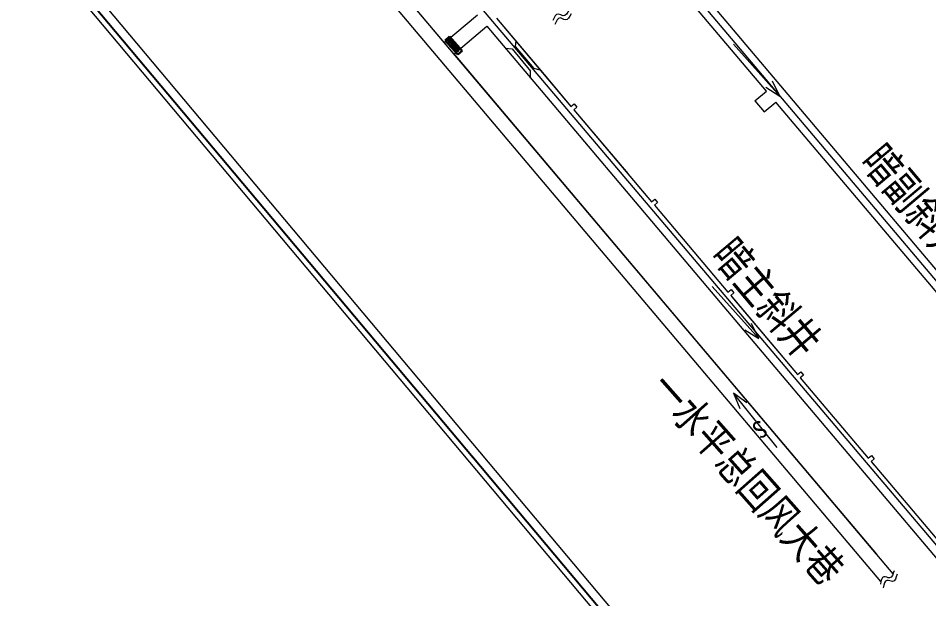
# Model space of a CAD drawing. Header units: millimetres. Extents: x 2501 to 6983, y 1724 to 12691.
# Drawn here: x 4765.7 to 5084.2, y 4064.9 to 4268 of the extents above; entities that cross this region are included whole.
import ezdxf
from ezdxf.enums import TextEntityAlignment as Align

# ---------------------------------------------------------------- set-up
doc = ezdxf.new("R2010")
doc.units = ezdxf.units.MM
for name, color, linetype in [('JMD', 6, 'Continuous'), ('文字', 7, 'Continuous'), ('通风系统', 7, 'Continuous'), ('风流', 7, 'Continuous')]:
    doc.layers.add(name, color=color, linetype=linetype)
doc.styles.get("Standard").update_dxf_attribs({"font": 'arial.ttf'})
doc.styles.add('标准', font='', dxfattribs={"width": 0.667})
doc.styles.get('标准').set_extended_font_data('SimSun')

# ---------------------------------------------------------------- blocks, each defined once
blk = doc.blocks.new('A$C26DC1665')
at = {"layer": 'JMD', "color": 5, "linetype": 'Continuous', "lineweight": 30}
for p, q in [((0, 1.41), (4.73, 4.29)), ((0.86, 0), (5.59, 2.89)), ((2.84, 3.14), (2.65, 2.52)), ((2.84, 3.14), (3.88, 2.35)), ((3.78, 3.72), (3.6, 3.1)), ((3.6, 3.1), (4.64, 2.31)), ((3.78, 3.72), (4.82, 2.93)), ((4.82, 2.93), (4.64, 2.31)), ((4.73, 4.29), (5.59, 2.89)), ((0, 1.41), (0.86, 0)), ((0.95, 1.99), (0.76, 1.37)), ((0.76, 1.37), (1.81, 0.58)), ((0.95, 1.99), (1.99, 1.2)), ((1.89, 2.56), (1.71, 1.94)), ((1.71, 1.94), (2.75, 1.15)), ((1.99, 1.2), (1.81, 0.58)), ((1.89, 2.56), (2.93, 1.77)), ((2.65, 2.52), (3.7, 1.73)), ((2.93, 1.77), (2.75, 1.15)), ((3.88, 2.35), (3.7, 1.73))]:
    blk.add_line(p, q, dxfattribs=at)
blk = doc.blocks.new('A$C03391366')
at = {"color": 0, "ltscale": 0.8}
blk.add_blockref('A$C26DC1665', (0, 0), dxfattribs=at)
blk = doc.blocks.new('12')
at = {"color": 252, "lineweight": 20, "ltscale": 0.005}
for p, q in [((421493.26, 4239484.66, 12273.3), (421027.94, 4240035.44, 12273.3)), ((421340.6, 4239673.1, 12273.3), (421317.55, 4239700.39, 12273.3)), ((421491.77, 4239494.17, 12273.3), (421317.56, 4239700.37, 12273.3)), ((421497.54, 4239487.35, 12273.3), (421317.57, 4239700.36, 12273.3)), ((421491.75, 4239494.19, 12273.3), (421343.92, 4239669.18, 12273.3))]:
    blk.add_line(p, q, dxfattribs=at)
at = {"color": 0, "lineweight": 20, "ltscale": 5}
for p, q in [((420935.58, 4240019.23, 6104.45), (421482.31, 4239368.05, 12273.3)), ((421016.72, 4239930.36, 12273.3), (421506.72, 4239346.76, 12273.3)), ((421352.08, 4239682.76, 12274.3), (421340.62, 4239673.08, 12276.85)), ((421343.94, 4239669.16, 12273.3), (421355.4, 4239678.84, 12273.3))]:
    blk.add_line(p, q, dxfattribs=at)
at = {"lineweight": 20, "ltscale": 5}
for p, q in [((421365.49, 4239673.71, 12252.42), (421365.34, 4239671.83, 12252.42)), ((421361.87, 4239671.17, 12269.85), (421364.27, 4239671.01, 12269.85)), ((421364.27, 4239671.01, 12269.85), (421370.73, 4239663.17, 12269.85)), ((421365.34, 4239671.83, 12252.42), (421371.89, 4239664.06, 12252.42)), ((421370.65, 4239660.73, 12269.85), (421370.73, 4239663.17, 12269.85)), ((421374.1, 4239663.55, 12252.42), (421371.89, 4239664.06, 12252.42))]:
    blk.add_line(p, q, dxfattribs=at)
at = {"color": 0, "linetype": 'Continuous', "lineweight": 20}
for points, knots in [([(421384.17, 4239684.61, 12273.3), (421383.58, 4239683.48, 12273.3), (421382.62, 4239681.63, 12273.3), (421379.89, 4239683.96, 12273.3), (421379.03, 4239682.06, 12273.3), (421378.5, 4239680.9, 12273.3)], [0, 0, 0, 0, 2.969298, 4.836558, 7.760222, 7.760222, 7.760222, 7.760222]), ([(421384.89, 4239683.21, 12273.3), (421384.31, 4239682.08, 12273.3), (421383.32, 4239680.19, 12273.3), (421380.52, 4239682.66, 12273.3), (421379.71, 4239680.68, 12273.3), (421379.23, 4239679.5, 12273.3)], [0, 0, 0, 0, 2.969298, 4.963496, 7.857573, 7.857573, 7.857573, 7.857573])]:
    blk.add_open_spline(points, degree=3, knots=knots, dxfattribs=at)
at = {"color": 252, "lineweight": 20, "ltscale": 0.005}
for points in [[(421497.86, 4239488.4, 12273.3), (421497.51, 4239487.18, 12273.3), (421496.93, 4239485.14, 12273.3), (421493.68, 4239487, 12273.3), (421493.29, 4239484.89, 12273.3), (421493.05, 4239483.64, 12273.3)], [(421498.89, 4239487.16, 12273.3), (421498.54, 4239485.94, 12273.3), (421497.96, 4239483.89, 12273.3), (421494.71, 4239485.75, 12273.3), (421494.32, 4239483.64, 12273.3), (421494.08, 4239482.4, 12273.3)]]:
    blk.add_open_spline(points, degree=3, knots=[0, 0, 0, 0, 2.969298, 4.963496, 7.857573, 7.857573, 7.857573, 7.857573], dxfattribs=at)
at = {"layer": 'JMD', "color": 30, "linetype": 'Continuous', "lineweight": 20}
for p, q in [((421305.74, 4239838.45, 12273.3), (421582.3, 4239510.97, 12273.3)), ((421453.21, 4239656.16, 12273.3), (421383.48, 4239738.71, 12273.3)), ((421358.76, 4239681.68, 12254.18), (421384.84, 4239650.8, 12247.37)), ((421358.76, 4239681.68, 12269.75), (421376.73, 4239660.41, 12270.02)), ((421355.4, 4239678.84, 12269.75), (421438.32, 4239580.68, 12271.02)), ((421376.73, 4239660.41, 12270.02), (421384.84, 4239650.8, 12270.15)), ((421449.17, 4239652.75, 12272.42), (421453.21, 4239656.16, 12272.42)), ((421449.17, 4239652.75, 12272.42), (421452.4, 4239648.93, 12272.42)), ((421452.4, 4239648.93, 12272.42), (421456.44, 4239652.34, 12272.42)), ((421538.19, 4239555.58, 12273.3), (421456.44, 4239652.34, 12273.3)), ((421385.83, 4239649.64, 12270.16), (421404.69, 4239627.3, 12270.45)), ((421385.83, 4239649.64, 12247.11), (421413.05, 4239617.41, 12240.01)), ((421407.92, 4239623.48, 12270.37), (421413.05, 4239617.41, 12270.45)), ((421414.04, 4239616.25, 12239.75), (421439.73, 4239585.83, 12233.05)), ((421440.72, 4239584.66, 12232.79), (421464.08, 4239557.01, 12226.69)), ((421440.72, 4239584.66, 12270.9), (421441.69, 4239583.52, 12270.91)), ((421441.69, 4239583.52, 12270.31), (421464.08, 4239557.01, 12270.77)), ((421438.32, 4239580.68, 12271.23), (421487.37, 4239522.62, 12271.92)), ((421465.06, 4239555.85, 12226.44), (421488.81, 4239527.73, 12220.24)), ((421465.06, 4239555.85, 12270.79), (421488.81, 4239527.73, 12271.26)), ((421489.8, 4239526.57, 12219.98), (421523.71, 4239486.42, 12211.13)), ((421489.8, 4239526.57, 12271.28), (421490.73, 4239525.46, 12271.3)), ((421487.37, 4239522.62, 12271.92), (421521.7, 4239481.99, 12272.4))]:
    blk.add_line(p, q, dxfattribs=at)
at = {"layer": 'JMD', "color": 30, "linetype": 'Continuous', "lineweight": 20, "flags": 128}
for points, elevation in [([(421384.84, 4239650.8), (421385.98, 4239651.73), (421386.92, 4239650.57), (421385.83, 4239649.64)], 12272.31), ([(421413.05, 4239617.41), (421414.19, 4239618.34), (421415.13, 4239617.17), (421414.04, 4239616.25)], 12272.31), ([(421439.73, 4239585.83), (421440.87, 4239586.76), (421441.81, 4239585.59), (421440.72, 4239584.66)], 12272.31), ([(421464.08, 4239557.01), (421465.22, 4239557.94), (421466.16, 4239556.77), (421465.06, 4239555.85)], 12272.31), ([(421488.81, 4239527.73), (421489.95, 4239528.66), (421490.9, 4239527.49), (421489.8, 4239526.57)], 12274.25)]:
    blk.add_lwpolyline(points, dxfattribs=dict(at, elevation=elevation))
at = {"layer": '风流', "color": 5, "lineweight": 20}
for p, q in [((421441.64, 4239672.58, 12273.3), (421457.9, 4239654.39, 12273.3)), ((421457.9, 4239654.39, 12273.3), (421455.35, 4239659.61, 12273.3)), ((421453, 4239657.5, 12273.3), (421457.9, 4239654.39, 12273.3)), ((421434.27, 4239587.79, 9818.24), (421450.53, 4239569.6, 9818.24)), ((421450.53, 4239569.6, 9818.24), (421447.99, 4239574.82, 9818.24)), ((421445.63, 4239572.71, 9818.24), (421450.53, 4239569.6, 9818.24))]:
    blk.add_line(p, q, dxfattribs=at)
at = {"layer": '风流', "color": 1, "lineweight": 20}
for p, q in [((421456.91, 4239531.45, 9818.24), (421441.67, 4239550.51, 9818.24)), ((421441.67, 4239550.51, 9818.24), (421443.93, 4239545.16, 9818.24)), ((421446.39, 4239547.13, 9818.24), (421441.67, 4239550.51, 9818.24))]:
    blk.add_line(p, q, dxfattribs=at)
at = {"color": 0, "lineweight": 20, "ltscale": 0.8, "xscale": 1.199999999096425, "yscale": 1.199999999096425, "zscale": 1.199999999096425, "rotation": 100.5201752717346}
blk.add_blockref('A$C03391366', (421346.96, 4239669.28, 12273.3), dxfattribs=at)
at = {"layer": 'JMD', "color": 30, "linetype": 'Continuous', "lineweight": 20, "style": '标准', "width": 0.78}
for s, p in [('暗副斜井', (421485.73, 4239631.52, 12273.3)), ('暗主斜井', (421433.57, 4239598.72, 10909.96))]:
    blk.add_text(s, height=11.34, rotation=310.1019, dxfattribs=at).set_placement(p)
at = {"layer": '文字', "lineweight": 20, "style": '标准', "width": 0.78}
blk.add_text('一水平总回风大巷', height=10.886, rotation=311.487, dxfattribs=at).set_placement((421477.18, 4239486.07, 12273.3), align=Align.MIDDLE_RIGHT)
at = {"layer": '通风系统', "color": 1, "lineweight": 20, "insert": (421454.36, 4239536.42, 9821.32), "char_height": 6.075, "width": 34.878, "attachment_point": 1, "rotation": 213.2578}
blk.add_mtext('{\\fSimSun|b0|i0|c134|p2;S}', dxfattribs=at)

msp = doc.modelspace()

# ---------------------------------------------------------------- linework, layer by layer
for p, q in [((4509.55, 4609.19, -3234.06), (4924.79, 4114.3, -3234.06)), ((5055.29, 3958.79, -3234.06), (4924.4, 4114.84, -3234.06))]:
    msp.add_line(p, q)
at = {"color": 6, "lineweight": 20}
for p, q in [((4945.54, 4343.36, -3234.06), (5221.26, 4016.77, -3234.06)), ((5196.07, 3954.76, -3218.79), (4904.39, 4299.13, -3234.06))]:
    msp.add_line(p, q, dxfattribs=at)

# ---------------------------------------------------------------- block references
at = {"lineweight": 20}
msp.add_blockref('12', (-416425.77, -4235413.67, -3234.06), dxfattribs=at)

doc.saveas('drawing.dxf')
